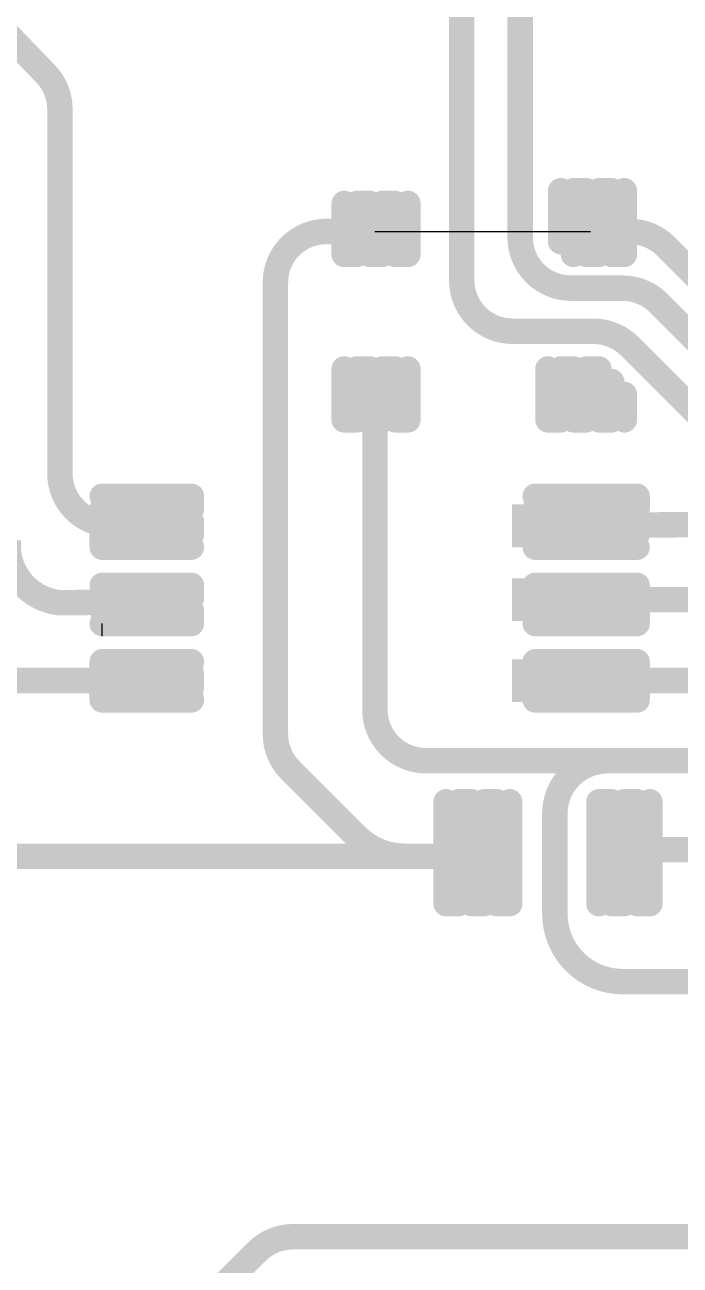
# Model space of a CAD drawing. Extents: x 0 to 100, y 4 to 80.
# Drawn here: x 25.18 to 40.61, y 31.08 to 60.31 of the extents above; entities that cross this region are included whole.
import ezdxf

# ---------------------------------------------------------------- set-up
doc = ezdxf.new("R2010")
doc.units = 0
for name, color, linetype in [('1', 14, 'CONTINUOUS'), ('16', 174, 'CONTINUOUS'), ('18', 94, 'CONTINUOUS'), ('19', 54, 'CONTINUOUS')]:
    doc.layers.add(name, color=color, linetype=linetype)

# ---------------------------------------------------------------- blocks, each defined once
blk = doc.blocks.new('SQUAREV')
blk.add_solid([(-0.5, -0.5), (0.5, -0.5), (-0.5, 0.5), (0.5, 0.5)])

msp = doc.modelspace()

# ---------------------------------------------------------------- linework, layer by layer
at = {"layer": '1', "const_width": 0.6}
for points in [[(25.652, 59.1705), (9.574, 75.8485)], [(36.8438, 55.303), (36.8438, 61.5314)], [(35.4683, 54.2878), (35.4683, 60.9092)], [(26.0035, 49.7355), (26.0035, 58.3219)], [(37.8, 56.4), (37.8, 55.2)], [(38.1, 55.2), (38.1, 56.4)], [(38.1, 56.4), (38.4, 56.4)], [(38.4, 56.4), (38.4, 54.9)], [(38.7, 54.9), (38.7, 56.4)], [(38.7, 56.4), (39, 56.4)], [(39, 56.4), (39, 54.9)], [(39.3, 54.9), (39.3, 56.4)], [(32.7, 54.9), (32.7, 56.1)], [(33.3, 56.1), (33, 56.1)], [(33, 56.1), (33, 54.9)], [(33.3, 54.9), (33.3, 56.1)], [(33.9, 56.1), (33.6, 56.1)], [(33.6, 56.1), (33.6, 54.9)], [(33.9, 54.9), (33.9, 56.1)], [(34.2, 56.1), (34.2, 54.9)], [(32.2797, 55.4401), (33.4239, 55.4401)], [(39.4308, 55.4401), (38.5039, 55.4401)], [(37.8, 55.2), (38.1, 55.2)], [(38.1, 55.2), (38.1, 54.9)], [(47.3653, 48.0027), (40.2793, 55.0887)], [(33, 54.9), (32.7, 54.9)], [(33.6, 54.9), (33.3, 54.9)], [(34.2, 54.9), (33.9, 54.9)], [(38.4, 54.9), (38.7, 54.9)], [(39, 54.9), (39.3, 54.9)], [(31.0798, 43.5961), (31.0798, 54.2401)], [(39.2614, 54.103), (38.0438, 54.103)], [(46.9395, 46.922), (40.11, 53.7515)], [(38.5737, 53.0877), (36.6683, 53.0877)], [(46.2518, 45.9067), (39.4222, 52.7363)], [(32.7, 51), (32.7, 52.2)], [(33.3, 52.2), (33, 52.2)], [(33, 52.2), (33, 51)], [(33.3, 51), (33.3, 52.2)], [(33.9, 52.2), (33.6, 52.2)], [(33.6, 52.2), (33.6, 51)], [(33.9, 51), (33.9, 52.2)], [(34.2, 52.2), (34.2, 51)], [(37.5, 52.2), (37.5, 51)], [(37.8, 51), (37.8, 52.2)], [(37.8, 52.2), (38.1, 52.2)], [(38.1, 52.2), (38.1, 51)], [(38.4, 51), (38.4, 52.2)], [(38.4, 52.2), (38.7, 52.2)], [(38.7, 52.2), (38.7, 51)], [(39, 51.6), (39, 51.9)], [(33.4239, 44.168), (33.4239, 51.6301)], [(39, 51), (39, 51.6)], [(39, 51.6), (39.3, 51.6)], [(39.3, 51.6), (39.3, 51)], [(33, 51), (32.7, 51)], [(33.6, 51), (33.3, 51)], [(34.2, 51), (33.9, 51)], [(37.5, 51), (37.8, 51)], [(38.1, 51), (38.4, 51)], [(38.7, 51), (39, 51)], [(27, 49.2), (29.1, 49.2)], [(29.1, 49.2), (29.1, 48.9)], [(37.2, 49.2), (39.6, 49.2)], [(39.6, 49.2), (39.6, 48.9)], [(29.1, 48.9), (27, 48.9)], [(27, 48.9), (27, 48.6)], [(39.6, 48.9), (37.2, 48.9)], [(37.2, 48.9), (37.2, 48.6)], [(27, 48.6), (29.1, 48.6)], [(28.8455, 48.5355), (27.2035, 48.5355)], [(29.1, 48.6), (29.1, 48.3)], [(41.4884, 48.5355), (37.153, 48.5027)], [(37.2, 48.6), (39.6, 48.6)], [(39.6, 48.6), (39.6, 48.3)], [(29.1, 48.3), (27, 48.3)], [(27, 48.3), (27, 48)], [(39.6, 48.3), (37.2, 48.3)], [(37.2, 48.3), (37.2, 48)], [(27, 48), (29.1, 48)], [(37.2, 48), (39.6, 48)], [(27, 47.1), (29.1, 47.1)], [(29.1, 47.1), (29.1, 46.8)], [(37.2, 47.1), (39.6, 47.1)], [(39.6, 47.1), (39.6, 46.8)], [(29.1, 46.8), (27, 46.8)], [(27, 46.8), (27, 46.5)], [(39.6, 46.8), (37.2, 46.8)], [(37.2, 46.8), (37.2, 46.5)], [(28.8498, 46.7228), (25.9917, 46.69)], [(27, 46.5), (29.1, 46.5)], [(29.1, 46.5), (29.1, 46.2)], [(41.6247, 46.7617), (37.153, 46.7617)], [(37.2, 46.5), (39.6, 46.5)], [(39.6, 46.5), (39.6, 46.2)], [(29.1, 46.2), (27, 46.2)], [(39.6, 46.2), (37.2, 46.2)], [(29.1, 45.3), (27, 45.3)], [(27, 45.3), (27, 45)], [(37.2, 45.3), (39.6, 45.3)], [(39.6, 45.3), (39.6, 45)], [(28.8783, 44.857), (24.4525, 44.857)], [(27, 45), (29.1, 45)], [(29.1, 45), (29.1, 44.7)], [(42.1867, 44.857), (37.153, 44.857)], [(39.6, 45), (37.2, 45)], [(37.2, 45), (37.2, 44.7)], [(29.1, 44.7), (27, 44.7)], [(27, 44.7), (27, 44.4)], [(37.2, 44.7), (39.6, 44.7)], [(39.6, 44.7), (39.6, 44.4)], [(27, 44.4), (29.1, 44.4)], [(39.6, 44.4), (37.2, 44.4)], [(38.907, 42.968), (34.6239, 42.968)], [(42.7984, 42.968), (38.907, 42.968)], [(32.9939, 41.1849), (31.4312, 42.7475)], [(35.1, 42), (35.1, 39.6)], [(35.4, 39.6), (35.4, 42)], [(35.4, 42), (35.7, 42)], [(35.7, 42), (35.7, 39.6)], [(36, 39.6), (36, 42)], [(36, 42), (36.3, 42)], [(36.3, 42), (36.3, 39.6)], [(36.6, 39.6), (36.6, 42)], [(39, 42), (38.7, 42)], [(38.7, 42), (38.7, 39.6)], [(39, 39.6), (39, 42)], [(39.6, 42), (39.3, 42)], [(39.3, 42), (39.3, 39.6)], [(39.6, 39.6), (39.6, 42)], [(39.9, 42), (39.9, 39.6)], [(37.6625, 39.3608), (37.6625, 41.7235)], [(18.8123, 40.7163), (36.245, 40.7163)], [(36.245, 40.7163), (34.1252, 40.7163)], [(39.421, 40.872), (43.885, 40.872)], [(35.1, 39.6), (35.4, 39.6)], [(35.7, 39.6), (36, 39.6)], [(36.3, 39.6), (36.6, 39.6)], [(39.3, 39.6), (39, 39.6)], [(39.9, 39.6), (39.6, 39.6)], [(41.7908, 37.7608), (39.2625, 37.7608)], [(48.07, 31.75), (31.4938, 31.75)], [(30.6453, 31.3985), (16.53, 17.2832)]]:
    msp.add_lwpolyline(points, dxfattribs=at)
at = {"layer": '1'}
for points, const_width in [([(26.0035, 58.3219, 0.1989), (25.652, 59.1705)], 0.6), ([(25.7581, 59.2765, 1), (25.546, 59.0644)], 0.3), ([(25.544, 59.0664, 1), (25.76, 59.2746)], 0.3), ([(26.1535, 58.3219, 1), (25.8535, 58.3219)], 0.3), ([(25.8535, 58.3219, 1), (26.1535, 58.3219)], 0.3), ([(37.95, 56.4, 1), (37.65, 56.4)], 0.3), ([(38.25, 56.4, 1), (37.95, 56.4)], 0.3), ([(38.1, 56.55, 1), (38.1, 56.25)], 0.3), ([(38.55, 56.4, 1), (38.25, 56.4)], 0.3), ([(38.4, 56.25, 1), (38.4, 56.55)], 0.3), ([(38.85, 56.4, 1), (38.55, 56.4)], 0.3), ([(38.7, 56.55, 1), (38.7, 56.25)], 0.3), ([(39.15, 56.4, 1), (38.85, 56.4)], 0.3), ([(39, 56.25, 1), (39, 56.55)], 0.3), ([(39.45, 56.4, 1), (39.15, 56.4)], 0.3), ([(32.85, 56.1, 1), (32.55, 56.1)], 0.3), ([(33, 56.25, 1), (33, 55.95)], 0.3), ([(33.15, 56.1, 1), (32.85, 56.1)], 0.3), ([(33.45, 56.1, 1), (33.15, 56.1)], 0.3), ([(33.3, 55.95, 1), (33.3, 56.25)], 0.3), ([(33.6, 56.25, 1), (33.6, 55.95)], 0.3), ([(33.75, 56.1, 1), (33.45, 56.1)], 0.3), ([(34.05, 56.1, 1), (33.75, 56.1)], 0.3), ([(33.9, 55.95, 1), (33.9, 56.25)], 0.3), ([(34.35, 56.1, 1), (34.05, 56.1)], 0.3), ([(32.2797, 55.4401, 0.4142), (31.0798, 54.2401)], 0.6), ([(32.2797, 55.5901, 1), (32.2797, 55.2901)], 0.3), ([(32.2797, 55.2901, 1), (32.2797, 55.5901)], 0.3), ([(33.4239, 55.2901, 1), (33.4239, 55.5901)], 0.3), ([(36.8438, 55.303, 0.4142), (38.0438, 54.103)], 0.6), ([(36.9937, 55.303, 1), (36.6938, 55.303)], 0.3), ([(38.5039, 55.5901, 1), (38.5039, 55.2901)], 0.3), ([(40.2793, 55.0887, 0.1989), (39.4308, 55.4401)], 0.6), ([(39.4308, 55.5901, 1), (39.4308, 55.2901)], 0.3), ([(39.4308, 55.2901, 1), (39.4308, 55.5901)], 0.3), ([(36.6938, 55.303, 1), (36.9937, 55.303)], 0.3), ([(37.8, 55.35, 1), (37.8, 55.05)], 0.3), ([(37.65, 55.2, 1), (37.95, 55.2)], 0.3), ([(38.25, 55.2, 1), (37.95, 55.2)], 0.3), ([(37.95, 55.2, 1), (38.25, 55.2)], 0.3), ([(38.1, 55.05, 1), (38.1, 55.35)], 0.3), ([(40.3854, 55.1947, 1), (40.1733, 54.9826)], 0.3), ([(40.1733, 54.9826, 1), (40.3854, 55.1947)], 0.3), ([(32.7, 55.05, 1), (32.7, 54.75)], 0.3), ([(32.55, 54.9, 1), (32.85, 54.9)], 0.3), ([(32.85, 54.9, 1), (33.15, 54.9)], 0.3), ([(33, 54.75, 1), (33, 55.05)], 0.3), ([(33.3, 55.05, 1), (33.3, 54.75)], 0.3), ([(33.15, 54.9, 1), (33.45, 54.9)], 0.3), ([(33.45, 54.9, 1), (33.75, 54.9)], 0.3), ([(33.6, 54.75, 1), (33.6, 55.05)], 0.3), ([(33.9, 55.05, 1), (33.9, 54.75)], 0.3), ([(33.75, 54.9, 1), (34.05, 54.9)], 0.3), ([(34.05, 54.9, 1), (34.35, 54.9)], 0.3), ([(34.2, 54.75, 1), (34.2, 55.05)], 0.3), ([(37.95, 54.9, 1), (38.25, 54.9)], 0.3), ([(38.4, 55.05, 1), (38.4, 54.75)], 0.3), ([(38.25, 54.9, 1), (38.55, 54.9)], 0.3), ([(38.55, 54.9, 1), (38.85, 54.9)], 0.3), ([(38.7, 54.75, 1), (38.7, 55.05)], 0.3), ([(39, 55.05, 1), (39, 54.75)], 0.3), ([(38.85, 54.9, 1), (39.15, 54.9)], 0.3), ([(39.15, 54.9, 1), (39.45, 54.9)], 0.3), ([(39.3, 54.75, 1), (39.3, 55.05)], 0.3), ([(31.2297, 54.2401, 1), (30.9298, 54.2401)], 0.3), ([(30.9298, 54.2401, 1), (31.2297, 54.2401)], 0.3), ([(35.4683, 54.2878, 0.4142), (36.6683, 53.0877)], 0.6), ([(35.6183, 54.2878, 1), (35.3183, 54.2878)], 0.3), ([(35.3183, 54.2878, 1), (35.6183, 54.2878)], 0.3), ([(38.0438, 54.253, 1), (38.0438, 53.953)], 0.3), ([(38.0438, 53.953, 1), (38.0438, 54.253)], 0.3), ([(40.11, 53.7515, 0.1989), (39.2614, 54.103)], 0.6), ([(39.2614, 54.253, 1), (39.2614, 53.953)], 0.3), ([(39.2614, 53.953, 1), (39.2614, 54.253)], 0.3), ([(40.216, 53.8576, 1), (40.0039, 53.6455)], 0.3), ([(40.0039, 53.6455, 1), (40.216, 53.8576)], 0.3), ([(36.6683, 53.2377, 1), (36.6683, 52.9378)], 0.3), ([(36.6683, 52.9378, 1), (36.6683, 53.2377)], 0.3), ([(39.4222, 52.7363, 0.1989), (38.5737, 53.0877)], 0.6), ([(38.5737, 53.2377, 1), (38.5737, 52.9378)], 0.3), ([(38.5737, 52.9378, 1), (38.5737, 53.2377)], 0.3), ([(39.5283, 52.8423, 1), (39.3162, 52.6302)], 0.3), ([(39.3162, 52.6302, 1), (39.5283, 52.8423)], 0.3), ([(32.85, 52.2, 1), (32.55, 52.2)], 0.3), ([(33, 52.35, 1), (33, 52.05)], 0.3), ([(33.15, 52.2, 1), (32.85, 52.2)], 0.3), ([(33.45, 52.2, 1), (33.15, 52.2)], 0.3), ([(33.3, 52.05, 1), (33.3, 52.35)], 0.3), ([(33.6, 52.35, 1), (33.6, 52.05)], 0.3), ([(33.75, 52.2, 1), (33.45, 52.2)], 0.3), ([(34.05, 52.2, 1), (33.75, 52.2)], 0.3), ([(33.9, 52.05, 1), (33.9, 52.35)], 0.3), ([(34.35, 52.2, 1), (34.05, 52.2)], 0.3), ([(37.65, 52.2, 1), (37.35, 52.2)], 0.3), ([(37.95, 52.2, 1), (37.65, 52.2)], 0.3), ([(37.8, 52.35, 1), (37.8, 52.05)], 0.3), ([(38.25, 52.2, 1), (37.95, 52.2)], 0.3), ([(38.1, 52.05, 1), (38.1, 52.35)], 0.3), ([(38.55, 52.2, 1), (38.25, 52.2)], 0.3), ([(38.4, 52.35, 1), (38.4, 52.05)], 0.3), ([(38.85, 52.2, 1), (38.55, 52.2)], 0.3), ([(38.7, 52.05, 1), (38.7, 52.35)], 0.3), ([(39.15, 51.9, 1), (38.85, 51.9)], 0.3), ([(33.5739, 51.6301, 1), (33.2739, 51.6301)], 0.3), ([(39.15, 51.6, 1), (38.85, 51.6)], 0.3), ([(39, 51.75, 1), (39, 51.45)], 0.3), ([(38.85, 51.6, 1), (39.15, 51.6)], 0.3), ([(39.45, 51.6, 1), (39.15, 51.6)], 0.3), ([(39.3, 51.45, 1), (39.3, 51.75)], 0.3), ([(32.7, 51.15, 1), (32.7, 50.85)], 0.3), ([(33, 50.85, 1), (33, 51.15)], 0.3), ([(33.3, 51.15, 1), (33.3, 50.85)], 0.3), ([(33.6, 50.85, 1), (33.6, 51.15)], 0.3), ([(33.9, 51.15, 1), (33.9, 50.85)], 0.3), ([(34.2, 50.85, 1), (34.2, 51.15)], 0.3), ([(37.5, 51.15, 1), (37.5, 50.85)], 0.3), ([(37.8, 50.85, 1), (37.8, 51.15)], 0.3), ([(38.1, 51.15, 1), (38.1, 50.85)], 0.3), ([(38.4, 50.85, 1), (38.4, 51.15)], 0.3), ([(38.7, 51.15, 1), (38.7, 50.85)], 0.3), ([(39, 50.85, 1), (39, 51.15)], 0.3), ([(32.55, 51, 1), (32.85, 51)], 0.3), ([(32.85, 51, 1), (33.15, 51)], 0.3), ([(33.15, 51, 1), (33.45, 51)], 0.3), ([(33.45, 51, 1), (33.75, 51)], 0.3), ([(33.75, 51, 1), (34.05, 51)], 0.3), ([(34.05, 51, 1), (34.35, 51)], 0.3), ([(37.35, 51, 1), (37.65, 51)], 0.3), ([(37.65, 51, 1), (37.95, 51)], 0.3), ([(37.95, 51, 1), (38.25, 51)], 0.3), ([(38.25, 51, 1), (38.55, 51)], 0.3), ([(38.55, 51, 1), (38.85, 51)], 0.3), ([(38.85, 51, 1), (39.15, 51)], 0.3), ([(39.15, 51, 1), (39.45, 51)], 0.3), ([(26.0035, 49.7355, 0.4142), (27.2035, 48.5355)], 0.6), ([(26.1535, 49.7355, 1), (25.8535, 49.7355)], 0.3), ([(25.8535, 49.7355, 1), (26.1535, 49.7355)], 0.3), ([(27, 49.35, 1), (27, 49.05)], 0.3), ([(29.25, 49.2, 1), (28.95, 49.2)], 0.3), ([(29.1, 49.05, 1), (29.1, 49.35)], 0.3), ([(37.2, 49.35, 1), (37.2, 49.05)], 0.3), ([(39.75, 49.2, 1), (39.45, 49.2)], 0.3), ([(39.6, 49.05, 1), (39.6, 49.35)], 0.3), ([(27, 49.05, 1), (27, 48.75)], 0.3), ([(27.15, 48.9, 1), (26.85, 48.9)], 0.3), ([(29.1, 48.75, 1), (29.1, 49.05)], 0.3), ([(37.2, 49.05, 1), (37.2, 48.75)], 0.3), ([(37.35, 48.9, 1), (37.05, 48.9)], 0.3), ([(39.6, 48.75, 1), (39.6, 49.05)], 0.3), ([(27, 48.75, 1), (27, 48.45)], 0.3), ([(27.2035, 48.6855, 1), (27.2035, 48.3855)], 0.3), ([(27.2035, 48.3855, 1), (27.2035, 48.6855)], 0.3), ([(28.8455, 48.3855, 1), (28.8455, 48.6855)], 0.3), ([(28.95, 48.9, 1), (29.25, 48.9)], 0.3), ([(29.25, 48.6, 1), (28.95, 48.6)], 0.3), ([(29.1, 48.45, 1), (29.1, 48.75)], 0.3), ([(37.2, 48.75, 1), (37.2, 48.45)], 0.3), ([(39.45, 48.9, 1), (39.75, 48.9)], 0.3), ([(39.75, 48.6, 1), (39.45, 48.6)], 0.3), ([(39.6, 48.45, 1), (39.6, 48.75)], 0.3), ([(26.85, 48.6, 1), (27.15, 48.6)], 0.3), ([(27, 48.45, 1), (27, 48.15)], 0.3), ([(27.15, 48.3, 1), (26.85, 48.3)], 0.3), ([(29.1, 48.15, 1), (29.1, 48.45)], 0.3), ([(37.1519, 48.6527, 1), (37.1541, 48.3528)], 0.3), ([(37.05, 48.6, 1), (37.35, 48.6)], 0.3), ([(37.2, 48.45, 1), (37.2, 48.15)], 0.3), ([(37.35, 48.3, 1), (37.05, 48.3)], 0.3), ([(39.6, 48.15, 1), (39.6, 48.45)], 0.3), ([(24.7918, 48.19, 0.4142), (25.9917, 46.69)], 0.6), ([(27, 48.15, 1), (27, 47.85)], 0.3), ([(28.95, 48.3, 1), (29.25, 48.3)], 0.3), ([(29.1, 47.85, 1), (29.1, 48.15)], 0.3), ([(37.2, 48.15, 1), (37.2, 47.85)], 0.3), ([(39.45, 48.3, 1), (39.75, 48.3)], 0.3), ([(39.6, 47.85, 1), (39.6, 48.15)], 0.3), ([(26.85, 48, 1), (27.15, 48)], 0.3), ([(37.05, 48, 1), (37.35, 48)], 0.3), ([(27, 47.25, 1), (27, 46.95)], 0.3), ([(29.25, 47.1, 1), (28.95, 47.1)], 0.3), ([(29.1, 46.95, 1), (29.1, 47.25)], 0.3), ([(37.2, 47.25, 1), (37.2, 46.95)], 0.3), ([(39.75, 47.1, 1), (39.45, 47.1)], 0.3), ([(39.6, 46.95, 1), (39.6, 47.25)], 0.3), ([(27, 46.95, 1), (27, 46.65)], 0.3), ([(27.15, 46.8, 1), (26.85, 46.8)], 0.3), ([(29.1, 46.65, 1), (29.1, 46.95)], 0.3), ([(37.2, 46.95, 1), (37.2, 46.65)], 0.3), ([(37.35, 46.8, 1), (37.05, 46.8)], 0.3), ([(39.6, 46.65, 1), (39.6, 46.95)], 0.3), ([(25.99, 46.84, 1), (25.9935, 46.54)], 0.3), ([(25.9752, 46.5409, 1), (26.0083, 46.8391)], 0.3), ([(27, 46.65, 1), (27, 46.35)], 0.3), ([(28.8515, 46.5728, 1), (28.848, 46.8727)], 0.3), ([(28.95, 46.8, 1), (29.25, 46.8)], 0.3), ([(29.25, 46.5, 1), (28.95, 46.5)], 0.3), ([(29.1, 46.35, 1), (29.1, 46.65)], 0.3), ([(37.153, 46.9117, 1), (37.153, 46.6118)], 0.3), ([(37.2, 46.65, 1), (37.2, 46.35)], 0.3), ([(39.45, 46.8, 1), (39.75, 46.8)], 0.3), ([(39.75, 46.5, 1), (39.45, 46.5)], 0.3), ([(39.6, 46.35, 1), (39.6, 46.65)], 0.3), ([(26.85, 46.5, 1), (27.15, 46.5)], 0.3), ([(27, 46.35, 1), (27, 46.05)], 0.3), ([(29.1, 46.05, 1), (29.1, 46.35)], 0.3), ([(37.05, 46.5, 1), (37.35, 46.5)], 0.3), ([(37.2, 46.35, 1), (37.2, 46.05)], 0.3), ([(39.6, 46.05, 1), (39.6, 46.35)], 0.3), ([(28.95, 46.2, 1), (29.25, 46.2)], 0.3), ([(39.45, 46.2, 1), (39.75, 46.2)], 0.3), ([(27, 45.45, 1), (27, 45.15)], 0.3), ([(27.15, 45.3, 1), (26.85, 45.3)], 0.3), ([(29.1, 45.15, 1), (29.1, 45.45)], 0.3), ([(37.2, 45.45, 1), (37.2, 45.15)], 0.3), ([(39.75, 45.3, 1), (39.45, 45.3)], 0.3), ([(39.6, 45.15, 1), (39.6, 45.45)], 0.3), ([(27, 45.15, 1), (27, 44.85)], 0.3), ([(26.85, 45, 1), (27.15, 45)], 0.3), ([(28.8783, 44.707, 1), (28.8783, 45.007)], 0.3), ([(29.25, 45, 1), (28.95, 45)], 0.3), ([(29.1, 44.85, 1), (29.1, 45.15)], 0.3), ([(37.153, 45.007, 1), (37.153, 44.707)], 0.3), ([(37.2, 45.15, 1), (37.2, 44.85)], 0.3), ([(37.35, 45, 1), (37.05, 45)], 0.3), ([(39.45, 45, 1), (39.75, 45)], 0.3), ([(39.6, 44.85, 1), (39.6, 45.15)], 0.3), ([(27, 44.85, 1), (27, 44.55)], 0.3), ([(27.15, 44.7, 1), (26.85, 44.7)], 0.3), ([(28.95, 44.7, 1), (29.25, 44.7)], 0.3), ([(29.1, 44.55, 1), (29.1, 44.85)], 0.3), ([(37.2, 44.85, 1), (37.2, 44.55)], 0.3), ([(37.05, 44.7, 1), (37.35, 44.7)], 0.3), ([(39.75, 44.7, 1), (39.45, 44.7)], 0.3), ([(39.6, 44.55, 1), (39.6, 44.85)], 0.3), ([(27, 44.55, 1), (27, 44.25)], 0.3), ([(26.85, 44.4, 1), (27.15, 44.4)], 0.3), ([(29.1, 44.25, 1), (29.1, 44.55)], 0.3), ([(33.4239, 44.168, 0.4142), (34.6239, 42.968)], 0.6), ([(33.5739, 44.168, 1), (33.2739, 44.168)], 0.3), ([(37.2, 44.55, 1), (37.2, 44.25)], 0.3), ([(39.45, 44.4, 1), (39.75, 44.4)], 0.3), ([(39.6, 44.25, 1), (39.6, 44.55)], 0.3), ([(33.2739, 44.168, 1), (33.5739, 44.168)], 0.3), ([(31.0798, 43.5961, 0.1989), (31.4312, 42.7475)], 0.6), ([(31.2297, 43.5961, 1), (30.9298, 43.5961)], 0.3), ([(30.9298, 43.5961, 1), (31.2297, 43.5961)], 0.3), ([(34.6239, 43.118, 1), (34.6239, 42.818)], 0.3), ([(34.6239, 42.818, 1), (34.6239, 43.118)], 0.3), ([(38.907, 42.968, 0.4142), (37.6625, 41.7235)], 0.6), ([(38.907, 43.118, 1), (38.907, 42.818)], 0.3), ([(38.907, 42.818, 1), (38.907, 43.118)], 0.3), ([(38.907, 42.818, 1), (38.907, 43.118)], 0.3), ([(31.5373, 42.8536, 1), (31.3252, 42.6415)], 0.3), ([(31.3252, 42.6415, 1), (31.5373, 42.8536)], 0.3), ([(35.25, 42, 1), (34.95, 42)], 0.3), ([(35.55, 42, 1), (35.25, 42)], 0.3), ([(35.4, 42.15, 1), (35.4, 41.85)], 0.3), ([(35.85, 42, 1), (35.55, 42)], 0.3), ([(35.7, 41.85, 1), (35.7, 42.15)], 0.3), ([(36.15, 42, 1), (35.85, 42)], 0.3), ([(36, 42.15, 1), (36, 41.85)], 0.3), ([(36.45, 42, 1), (36.15, 42)], 0.3), ([(36.3, 41.85, 1), (36.3, 42.15)], 0.3), ([(36.75, 42, 1), (36.45, 42)], 0.3), ([(38.7, 42.15, 1), (38.7, 41.85)], 0.3), ([(38.85, 42, 1), (38.55, 42)], 0.3), ([(39.15, 42, 1), (38.85, 42)], 0.3), ([(39, 41.85, 1), (39, 42.15)], 0.3), ([(39.3, 42.15, 1), (39.3, 41.85)], 0.3), ([(39.45, 42, 1), (39.15, 42)], 0.3), ([(39.75, 42, 1), (39.45, 42)], 0.3), ([(39.6, 41.85, 1), (39.6, 42.15)], 0.3), ([(40.05, 42, 1), (39.75, 42)], 0.3), ([(37.8125, 41.7235, 1), (37.5125, 41.7235)], 0.3), ([(37.5125, 41.7235, 1), (37.8125, 41.7235)], 0.3), ([(32.9939, 41.1849, 0.1989), (34.1252, 40.7163)], 0.6), ([(33.0999, 41.2909, 1), (32.8878, 41.0788)], 0.3), ([(32.8878, 41.0788, 1), (33.0999, 41.2909)], 0.3), ([(34.1252, 40.8663, 1), (34.1252, 40.5663)], 0.3), ([(34.1252, 40.5663, 1), (34.1252, 40.8662)], 0.3), ([(36.245, 40.5663, 1), (36.245, 40.8663)], 0.3), ([(36.245, 40.5663, 1), (36.245, 40.8663)], 0.3), ([(39.421, 40.872, 0.1989), (39.045, 40.7163)], 0.6), ([(38.9389, 40.8223, 1), (39.1511, 40.6102)], 0.3), ([(39.421, 41.022, 1), (39.421, 40.722)], 0.3), ([(39.421, 40.722, 1), (39.421, 41.022)], 0.3), ([(35.1, 39.75, 1), (35.1, 39.45)], 0.3), ([(35.4, 39.45, 1), (35.4, 39.75)], 0.3), ([(35.7, 39.75, 1), (35.7, 39.45)], 0.3), ([(36, 39.45, 1), (36, 39.75)], 0.3), ([(36.3, 39.75, 1), (36.3, 39.45)], 0.3), ([(36.6, 39.45, 1), (36.6, 39.75)], 0.3), ([(39, 39.75, 1), (39, 39.45)], 0.3), ([(39.3, 39.45, 1), (39.3, 39.75)], 0.3), ([(39.6, 39.75, 1), (39.6, 39.45)], 0.3), ([(39.9, 39.45, 1), (39.9, 39.75)], 0.3), ([(34.95, 39.6, 1), (35.25, 39.6)], 0.3), ([(35.25, 39.6, 1), (35.55, 39.6)], 0.3), ([(35.55, 39.6, 1), (35.85, 39.6)], 0.3), ([(35.85, 39.6, 1), (36.15, 39.6)], 0.3), ([(36.15, 39.6, 1), (36.45, 39.6)], 0.3), ([(36.45, 39.6, 1), (36.75, 39.6)], 0.3), ([(37.6625, 39.3608, 0.4142), (39.2625, 37.7608)], 0.6), ([(37.8125, 39.3608, 1), (37.5125, 39.3608)], 0.3), ([(37.5125, 39.3608, 1), (37.8125, 39.3608)], 0.3), ([(38.55, 39.6, 1), (38.85, 39.6)], 0.3), ([(38.85, 39.6, 1), (39.15, 39.6)], 0.3), ([(39.15, 39.6, 1), (39.45, 39.6)], 0.3), ([(39.45, 39.6, 1), (39.75, 39.6)], 0.3), ([(39.75, 39.6, 1), (40.05, 39.6)], 0.3), ([(39.2625, 37.9108, 1), (39.2625, 37.6108)], 0.3), ([(39.2625, 37.6108, 1), (39.2625, 37.9108)], 0.3), ([(31.4938, 31.75, 0.1989), (30.6453, 31.3985)], 0.6), ([(31.4938, 31.9, 1), (31.4938, 31.6)], 0.3), ([(31.4938, 31.6, 1), (31.4938, 31.9)], 0.3), ([(30.5392, 31.5046, 1), (30.7513, 31.2925)], 0.3), ([(30.7513, 31.2925, 1), (30.5392, 31.5046)], 0.3)]:
    msp.add_lwpolyline(points, format="xyb", dxfattribs=dict(at, const_width=const_width))
at = {"layer": '16'}
for points, const_width in [([(37.114, 46.7228, 0.4142), (37.153, 46.7617)], 0.6), ([(37.114, 46.8728, 1), (37.114, 46.5728)], 0.3), ([(37.303, 46.7617, 1), (37.003, 46.7617)], 0.3)]:
    msp.add_lwpolyline(points, format="xyb", dxfattribs=dict(at, const_width=const_width))
at = {"layer": '19'}
for p, q in [((33.4239, 55.4401), (38.5039, 55.4401)), ((27, 45.9), (27, 46.2))]:
    msp.add_line(p, q, dxfattribs=at)

# ---------------------------------------------------------------- block references
at = {"layer": '18', "xscale": 1.0064, "yscale": 1.0064}
for p in [(28.8455, 48.5355), (28.8455, 48.5355), (37.153, 48.5027), (37.153, 48.5027), (28.8498, 46.7228), (28.8498, 46.7228), (37.153, 46.7617), (37.153, 46.7617), (28.8783, 44.857), (28.8783, 44.857), (37.153, 44.857), (37.153, 44.857)]:
    msp.add_blockref('SQUAREV', p, dxfattribs=at)

doc.saveas('drawing.dxf')
